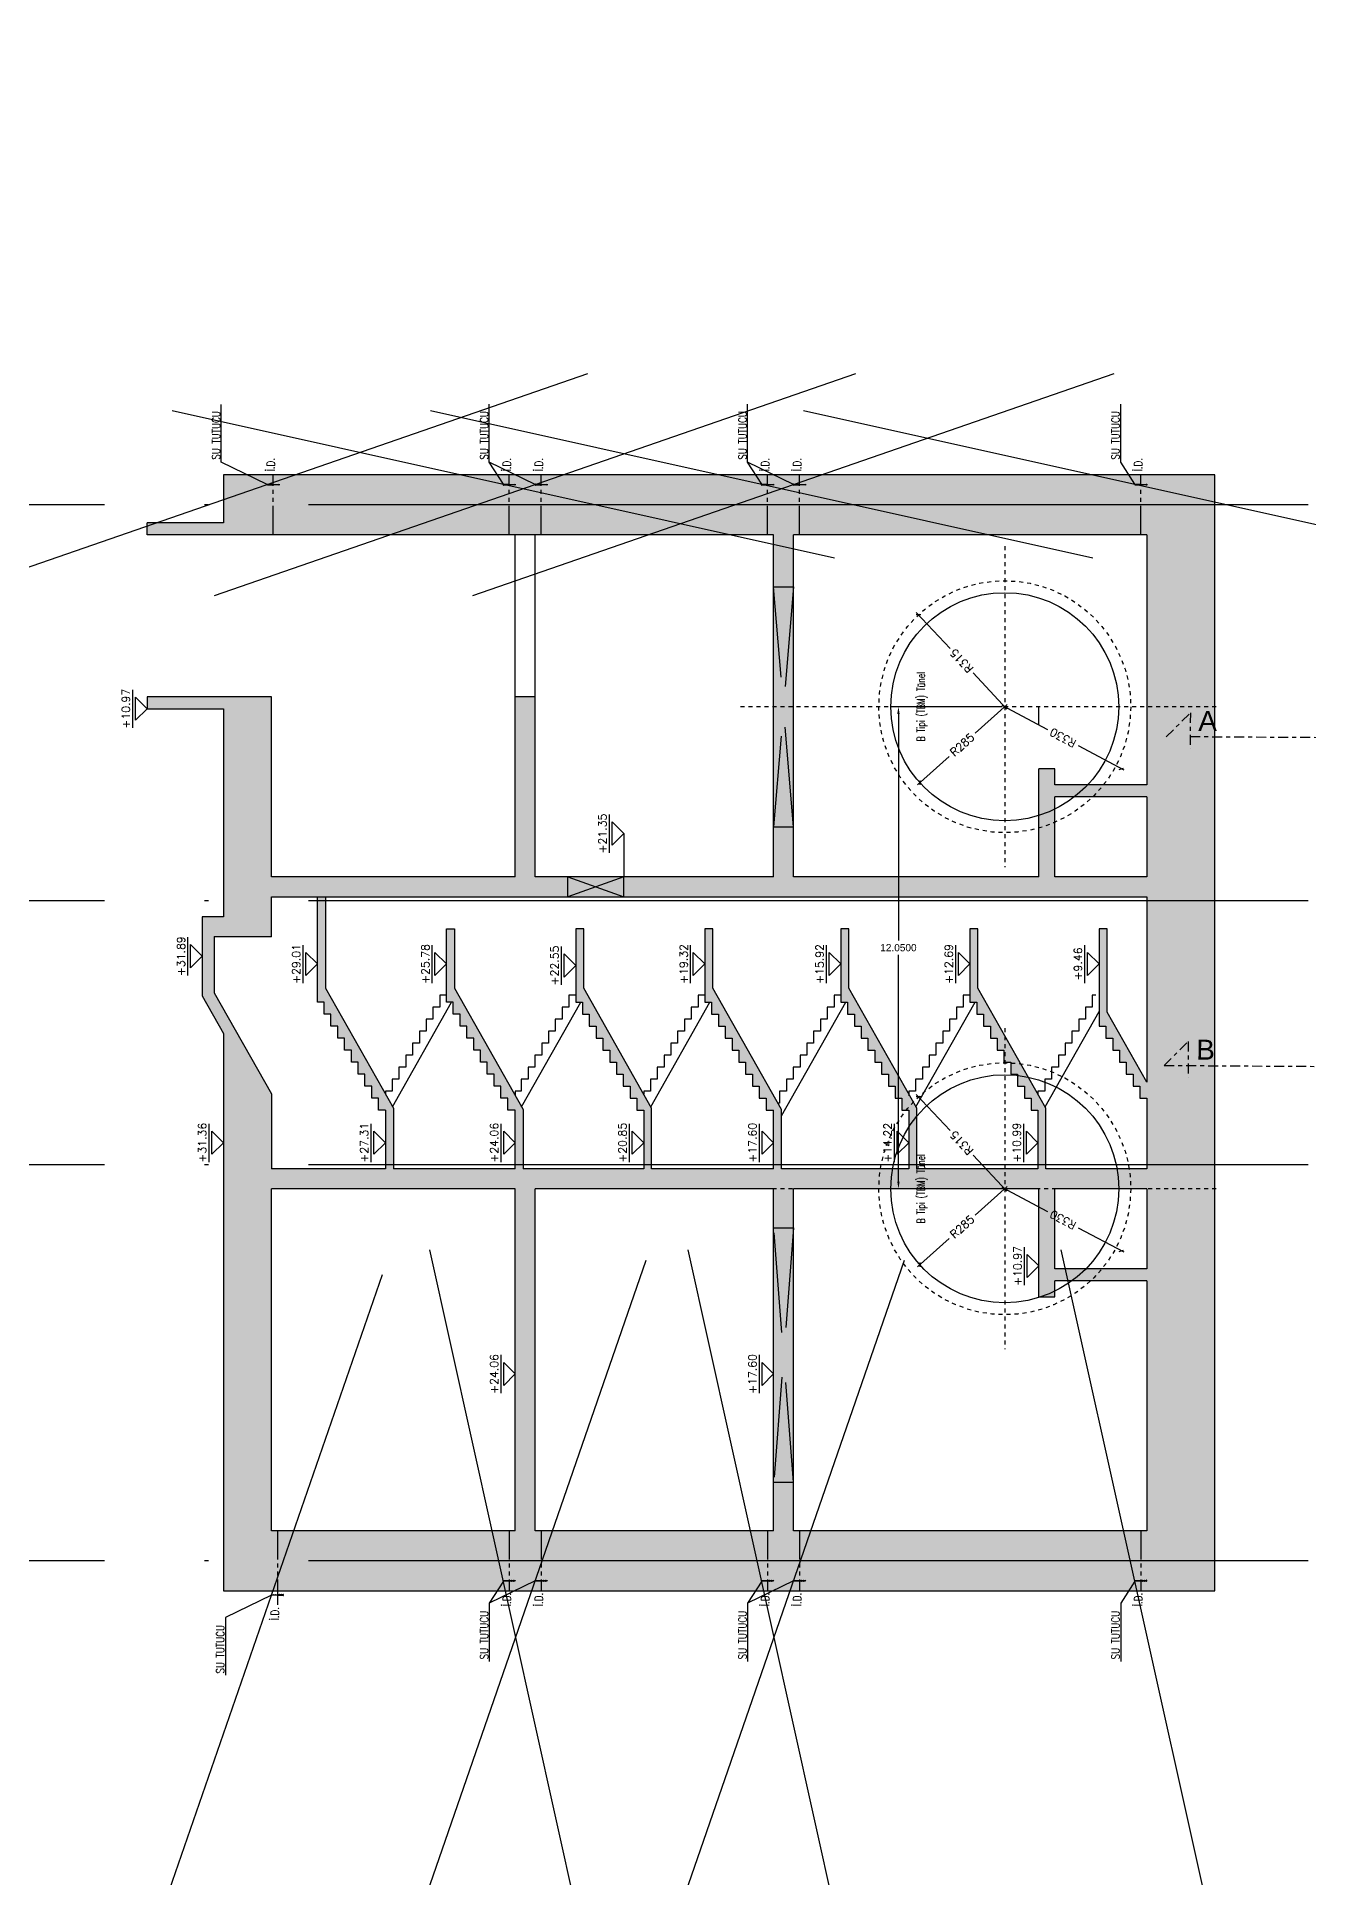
# Model space of a CAD drawing. Header units: millimetres. Extents: x 400392 to 401186, y 4543812 to 4544115.
# Drawn here: x 400628.17 to 400659.96, y 4544001.19 to 4544047.19 of the extents above; entities that cross this region are included whole.
import ezdxf
from ezdxf.enums import TextEntityAlignment as Align

# ---------------------------------------------------------------- set-up
doc = ezdxf.new("R2010")
doc.units = ezdxf.units.MM
for name, pattern in [('ACAD_ISO05W100', [33, 24, -3, 0, -3, 0, -3]), ('AKS', [3, 2.5, -0.25, 0, -0.25]), ('CENTER', [2, 1.25, -0.25, 0.25, -0.25]), ('CIZGI', [0.4, 0.25, -0.15]), ('CONTINU', [0]), ('HIDDEN', [0.375, 0.25, -0.125])]:
    doc.linetypes.add(name, pattern=pattern)
for name, color, linetype in [('aks prota', 2, 'AKS'), ('görünüş prota', 4, 'Continuous'), ('iderzi_PROTA', 3, 'Continuous'), ('inşaat derzi prota', 11, 'Continuous'), ('kesik prota', 2, 'CIZGI'), ('kesit prota', 1, 'Continuous'), ('kesit tarama prota', 252, 'Continuous'), ('kot prota', 4, 'Continuous'), ('lkolon prota', 4, 'Continuous'), ('merdiven prota', 2, 'Continuous'), ('not prota', 2, 'Continuous'), ('not yazısı prota', 6, 'Continuous'), ('not çizgisi prota', 4, 'Continuous'), ('PRT-CST-rc_level', 6, 'Continuous'), ('PRT-CST-rc_levermark', 4, 'Continuous'), ('skesit prota', 7, 'Continuous'), ('st_s_su tutucu', 2, 'Continuous'), ('st_s_ölçü', 4, 'Continuous'), ('tkesit prota', 7, 'Continuous')]:
    doc.layers.add(name, color=color, linetype=linetype)
doc.styles.add('Arial', font='Arial.ttf')
doc.styles.add('OLCU', font='romanstw.shx')
doc.styles.get("Standard").update_dxf_attribs({"font": 'Arial.ttf'})
doc.styles.add('TEXT250', font='romanstw.shx', dxfattribs={"width": 0.8, "height": 25})
doc.styles.add('TSIMPLEX', font='romanstw.shx')
doc.dimstyles.new('1-100', dxfattribs={"dimscale": 0.5, "dimtxt": 2, "dimasz": 7.5, "dimexe": 3, "dimexo": 5, "dimgap": 5, "dimtad": 3, "dimdec": 1, "dimlfac": 2, "dimzin": 9, "dimdsep": 46, "dimtxsty": 'Standard', "dimblk": 'OBLIQUE', "dimcen": 0.09, "dimclrd": 3, "dimclre": 3, "dimclrt": 1, "dimadec": 3, "dimazin": 0, "dimtfac": 1, "dimtdec": 1, "dimtofl": 0, "dimtmove": 0, "dimatfit": 3, "dimfxl": 4, "dimtolj": 1, "dimtzin": 0, "dimarcsym": 0})
doc.dimstyles.new('1-50', dxfattribs={"dimtxt": 10, "dimasz": 4, "dimexe": 4, "dimexo": 8, "dimgap": 4, "dimtad": 1, "dimdec": 1, "dimrnd": 0.05, "dimzin": 9, "dimdsep": 46, "dimtxsty": 'OLCU', "dimblk1": 'OBLIQUE', "dimblk2": 'OBLIQUE', "dimsah": 1, "dimcen": 2, "dimdle": 4, "dimclrd": 4, "dimclre": 4, "dimclrt": 3, "dimadec": 1, "dimazin": 0, "dimtfac": 1, "dimtdec": 1, "dimtix": 1, "dimtmove": 2, "dimatfit": 3, "dimldrblk": 'OBLIQUE', "dimfxl": 1, "dimtvp": 1, "dimtolj": 1, "dimtzin": 1, "dimarcsym": 0})
doc.dimstyles.get("Standard").update_dxf_attribs({"dimtxt": 0.18, "dimasz": 0.18, "dimexe": 0.18, "dimexo": 0.0625, "dimgap": 0.09, "dimtad": 0, "dimtih": 1, "dimtoh": 1, "dimdec": 4, "dimzin": 0, "dimdsep": 46, "dimtxsty": 'Standard', "dimcen": 0.09, "dimadec": 0, "dimazin": 0, "dimtfac": 1, "dimtdec": 4, "dimtofl": 0, "dimtmove": 0, "dimatfit": 3, "dimfxl": 1, "dimtolj": 1, "dimtzin": 0, "dimarcsym": 0})

# ---------------------------------------------------------------- blocks, each defined once
blk = doc.blocks.new('_Oblique')
at = {"layer": 'st_s_ölçü', "lineweight": -2}
blk.add_line((-0.5, -0.5), (0.5, 0.5), dxfattribs=at)
blk = doc.blocks.new('KOTK5')
at = {"layer": 'PRT-CST-rc_levermark'}
blk.add_line((217, 160), (-213, 160), dxfattribs=at)
blk.add_lwpolyline([(130, 130), (-130, 130), (0, 0)], close=True, dxfattribs=at)
at = {"layer": 'PRT-CST-rc_level', "style": 'OLCU'}
blk.add_attdef('000.00', text='', height=90, dxfattribs=at).set_placement((0, 193), align=Align.CENTER)
blk = doc.blocks.new('*D49')
at = {"layer": 'Defpoints', "color": 0, "transparency": 16777216}
for p in [(-455.8, 109.6), (-265.8, -102.9)]:
    blk.add_point(p, dxfattribs=at)
at = {"layer": 'st_s_ölçü', "color": 4, "lineweight": -2, "transparency": 16777216}
for p, q in [((-461.1, 115.6), (-389.9, 36)), ((-260.5, -108.8), (-331.6, -29.2))]:
    blk.add_line(p, q, dxfattribs=at)
at = {"layer": 'st_s_ölçü', "color": 4, "lineweight": -2, "transparency": 16777216, "xscale": 8, "yscale": 8, "zscale": 8, "rotation": 131.8058995973175}
blk.add_blockref('_Oblique', (-455.8, 109.6), dxfattribs=at)
at = {"layer": 'st_s_ölçü', "color": 3, "transparency": 16777216, "insert": (-360.8, 3.4), "char_height": 20, "attachment_point": 5, "rotation": 311.8059, "style": 'OLCU'}
blk.add_mtext('\\A1;R285', dxfattribs=at)
blk = doc.blocks.new('*D50')
at = {"layer": 'Defpoints', "color": 0, "transparency": 16777216}
for p in [(-36.3, 113), (-265.8, -102.9)]:
    blk.add_point(p, dxfattribs=at)
at = {"layer": 'st_s_ölçü', "color": 4, "lineweight": -2, "transparency": 16777216}
for p, q in [((-30.5, 118.4), (-120.6, 33.7)), ((-271.6, -108.3), (-181.5, -23.6))]:
    blk.add_line(p, q, dxfattribs=at)
at = {"layer": 'st_s_ölçü', "color": 4, "lineweight": -2, "transparency": 16777216, "xscale": 8, "yscale": 8, "zscale": 8, "rotation": 43.24583088137385}
blk.add_blockref('_Oblique', (-36.3, 113), dxfattribs=at)
at = {"layer": 'st_s_ölçü', "color": 3, "transparency": 16777216, "insert": (-151.1, 5.1), "char_height": 20, "attachment_point": 5, "rotation": 43.2458, "style": 'OLCU'}
blk.add_mtext('\\A1;R315', dxfattribs=at)
blk = doc.blocks.new('*D51')
at = {"layer": 'Defpoints', "color": 0, "transparency": 16777216}
for p in [(-265.8, -102.9), (-421, -394.1)]:
    blk.add_point(p, dxfattribs=at)
at = {"layer": 'lkolon prota', "color": 4, "lineweight": -2, "transparency": 16777216}
for p, q in [((-262, -95.8), (-322.9, -209.9)), ((-424.8, -401.1), (-364, -287))]:
    blk.add_line(p, q, dxfattribs=at)
at = {"layer": 'lkolon prota', "color": 4, "lineweight": -2, "transparency": 16777216, "xscale": 8, "yscale": 8, "zscale": 8, "rotation": 241.9351701811658}
blk.add_blockref('_Oblique', (-421, -394.1), dxfattribs=at)
at = {"layer": 'lkolon prota', "color": 3, "transparency": 16777216, "insert": (-343.4, -248.5), "char_height": 20, "attachment_point": 5, "rotation": 61.9352, "style": 'OLCU'}
blk.add_mtext('\\A1;R330', dxfattribs=at)
blk = doc.blocks.new('D')
at = {"layer": 'st_s_su tutucu', "linetype": 'CONTINU', "ltscale": 0.2}
for p, q in [((-39987.8, 52508.2), (-39992.6, 52508.2)), ((-39992.6, 52508.2), (-39992.6, 52507.4)), ((-39992.6, 52507.4), (-39990.6, 52506.1)), ((-39992.6, 52449), (-39990.6, 52450.3)), ((-39992.6, 52448.2), (-39992.6, 52449)), ((-39987.8, 52448.2), (-39992.6, 52448.2)), ((-39990.6, 52478.7), (-39991.9, 52478.7)), ((-39991.9, 52478.7), (-39991.9, 52477.7)), ((-39991.9, 52477.7), (-39990.6, 52477.7)), ((-39990.6, 52498.5), (-39991.5, 52498.5)), ((-39991.5, 52498.5), (-39991.5, 52497.9)), ((-39991.5, 52497.9), (-39990.6, 52497.9)), ((-39990.6, 52488.5), (-39991.5, 52488.5)), ((-39991.5, 52488.5), (-39991.5, 52487.9)), ((-39991.5, 52487.9), (-39990.6, 52487.9)), ((-39991.5, 52467.9), (-39991.5, 52468.5)), ((-39991.5, 52468.5), (-39990.6, 52468.5)), ((-39990.6, 52467.9), (-39991.5, 52467.9)), ((-39991.5, 52457.9), (-39991.5, 52458.5)), ((-39991.5, 52458.5), (-39990.6, 52458.5)), ((-39990.6, 52457.9), (-39991.5, 52457.9)), ((-39990.6, 52506.1), (-39990.6, 52498.5)), ((-39990.6, 52497.9), (-39990.6, 52488.5)), ((-39990.6, 52487.9), (-39990.6, 52478.7)), ((-39990.6, 52468.5), (-39990.6, 52477.7)), ((-39990.6, 52458.5), (-39990.6, 52467.9)), ((-39990.6, 52450.3), (-39990.6, 52457.9)), ((-39989.8, 52506.1), (-39987.8, 52507.4)), ((-39989.8, 52498.5), (-39989.8, 52506.1)), ((-39988.9, 52498.5), (-39989.8, 52498.5)), ((-39989.8, 52488.5), (-39989.8, 52497.9)), ((-39989.8, 52497.9), (-39988.9, 52497.9)), ((-39988.9, 52488.5), (-39989.8, 52488.5)), ((-39989.8, 52478.7), (-39989.8, 52487.9)), ((-39989.8, 52487.9), (-39988.9, 52487.9)), ((-39988.5, 52478.7), (-39989.8, 52478.7)), ((-39989.8, 52477.7), (-39988.5, 52477.7)), ((-39989.8, 52477.7), (-39989.8, 52468.5)), ((-39989.8, 52468.5), (-39988.9, 52468.5)), ((-39988.9, 52467.9), (-39989.8, 52467.9)), ((-39989.8, 52467.9), (-39989.8, 52458.5)), ((-39989.8, 52458.5), (-39988.9, 52458.5)), ((-39988.9, 52457.9), (-39989.8, 52457.9)), ((-39989.8, 52457.9), (-39989.8, 52450.3)), ((-39989.8, 52450.3), (-39987.8, 52449)), ((-39988.9, 52497.9), (-39988.9, 52498.5)), ((-39988.9, 52487.9), (-39988.9, 52488.5)), ((-39988.9, 52468.5), (-39988.9, 52467.9)), ((-39988.9, 52458.5), (-39988.9, 52457.9)), ((-39988.5, 52477.7), (-39988.5, 52478.7)), ((-39987.8, 52507.4), (-39987.8, 52508.2)), ((-39987.8, 52449), (-39987.8, 52448.2))]:
    blk.add_line(p, q, dxfattribs=at)
blk = doc.blocks.new('*D100')
at = {"color": 0, "lineweight": -2, "transparency": 16777216}
for p, q in [((400652.312, 4544030.448), (400649.536, 4544030.448)), ((400649.716, 4544030.268), (400649.716, 4544024.605)), ((400649.716, 4544018.578), (400649.716, 4544024.241)), ((400652.312, 4544018.398), (400649.536, 4544018.398))]:
    blk.add_line(p, q, dxfattribs=at)
at = {"color": 0, "transparency": 16777216}
for points in [[(400649.686, 4544030.268), (400649.746, 4544030.268), (400649.716, 4544030.448)], [(400649.686, 4544018.578), (400649.746, 4544018.578), (400649.716, 4544018.398)]]:
    blk.add_solid(points, dxfattribs=at)
at = {"layer": 'Defpoints', "color": 0, "transparency": 16777216}
for p in [(400652.375, 4544030.448), (400649.716, 4544018.398), (400652.375, 4544018.398)]:
    blk.add_point(p, dxfattribs=at)
at = {"color": 0, "transparency": 16777216, "insert": (400649.716, 4544024.423), "char_height": 0.18, "attachment_point": 5}
blk.add_mtext('\\A1;12.0500', dxfattribs=at)
blk = doc.blocks.new('A$C127942D9')
at = {"layer": 'aks prota', "ltscale": 2}
blk.add_line((-265.793, -631.684), (-265.793, 559.681), dxfattribs=at)
at = {"layer": 'aks prota'}
blk.add_line((135.187, -102.854), (-666.774, -102.854), dxfattribs=at)
at = {"layer": 'görünüş prota', "color": 6, "linetype": 'CIZGI', "ltscale": 2}
blk.add_circle((-265.793, -102.854), 315, dxfattribs=at)
at = {"layer": 'görünüş prota', "color": 6}
blk.add_circle((-265.793, -102.854), 285, dxfattribs=at)
at = {"layer": 'not prota', "style": 'TEXT250', "width": 0.7}
blk.add_text('B Tipi (TBM) Tünel', height=20, dxfattribs=at).set_placement((-265.793, 106.819), align=Align.MIDDLE_CENTER)
at = {"layer": 'lkolon prota'}
dim = blk.add_radius_dim(center=(-265.793, -102.854), mpoint=(-421.048, -394.051), dimstyle='1-100', dxfattribs=at)
dim.commit()
dim.dimension.update_dxf_attribs({"geometry": '*D51', "text_midpoint": (-343.421, -248.453), "dimtype": 132})
at = {"layer": 'st_s_ölçü'}
for mpoint, picture, middle in [((-455.777, 109.587), '*D49', (-360.785, 3.366)), ((-36.341, 112.962), '*D50', (-151.067, 5.054))]:
    dim = blk.add_radius_dim(center=(-265.793, -102.854), mpoint=mpoint, dimstyle='1-100', dxfattribs=at)
    dim.commit()
    dim.dimension.update_dxf_attribs({"geometry": picture, "text_midpoint": middle, "dimtype": 132})

msp = doc.modelspace()

# ---------------------------------------------------------------- hatches: boundary and pattern name
at = {"layer": 'kesit tarama prota'}
h = msp.add_hatch(color=256, dxfattribs=at)
h.dxf.hatch_style = 1
h.paths.add_polyline_path([(400657.62484, 4544036.24799), (400632.83484, 4544036.24799), (400632.83484, 4544035.04799), (400630.92484, 4544035.04799), (400630.92484, 4544034.74799), (400646.59484, 4544034.74799), (400646.59484, 4544026.19799), (400640.63484, 4544026.19799), (400640.63484, 4544030.69799), (400640.13484, 4544030.69799), (400640.13484, 4544026.19799), (400634.03484, 4544026.19799), (400634.03484, 4544030.69799), (400630.92484, 4544030.69799), (400630.92484, 4544030.39799), (400632.83484, 4544030.39799), (400632.83484, 4544025.19799), (400632.30484, 4544025.19799), (400632.30484, 4544023.21607), (400632.83484, 4544022.28077), (400632.83484, 4544008.34799), (400657.62484, 4544008.34799)])
h.paths.add_polyline_path([(400655.92484, 4544021.06366), (400654.93484, 4544022.81072), (400654.93484, 4544024.89799), (400654.73484, 4544024.89799), (400654.73484, 4544022.45799), (400654.90484, 4544022.45799), (400654.90484, 4544022.15799), (400655.07484, 4544022.15799), (400655.07484, 4544021.85799), (400655.24484, 4544021.85799), (400655.24484, 4544021.55799), (400655.41484, 4544021.55799), (400655.41484, 4544021.25799), (400655.58484, 4544021.25799), (400655.58484, 4544020.95799), (400655.75484, 4544020.95799), (400655.75484, 4544020.65799), (400655.92484, 4544020.65799), (400655.92484, 4544018.89799), (400653.40484, 4544018.89799), (400653.40484, 4544020.41072), (400651.70484, 4544023.41072), (400651.70484, 4544024.89799), (400651.50484, 4544024.89799), (400651.50484, 4544023.05799), (400651.67484, 4544023.05799), (400651.67484, 4544022.75799), (400651.84484, 4544022.75799), (400651.84484, 4544022.45799), (400652.01484, 4544022.45799), (400652.01484, 4544022.15799), (400652.18484, 4544022.15799), (400652.18484, 4544021.85799), (400652.35484, 4544021.85799), (400652.35484, 4544021.55799), (400652.52484, 4544021.55799), (400652.52484, 4544021.25799), (400652.69484, 4544021.25799), (400652.69484, 4544020.95799), (400652.86484, 4544020.95799), (400652.86484, 4544020.65799), (400653.03484, 4544020.65799), (400653.03484, 4544020.35799), (400653.20484, 4544020.35799), (400653.20484, 4544018.89799), (400650.17484, 4544018.89799), (400650.17484, 4544020.41072), (400648.47484, 4544023.41072), (400648.47484, 4544024.89799), (400648.27484, 4544024.89799), (400648.27484, 4544023.05799), (400648.44484, 4544023.05799), (400648.44484, 4544022.75799), (400648.61484, 4544022.75799), (400648.61484, 4544022.45799), (400648.78484, 4544022.45799), (400648.78484, 4544022.15799), (400648.95484, 4544022.15799), (400648.95484, 4544021.85799), (400649.12484, 4544021.85799), (400649.12484, 4544021.55799), (400649.29484, 4544021.55799), (400649.29484, 4544021.25799), (400649.46484, 4544021.25799), (400649.46484, 4544020.95799), (400649.63484, 4544020.95799), (400649.63484, 4544020.65799), (400649.80484, 4544020.65799), (400649.80484, 4544020.35799), (400649.97484, 4544020.35799), (400649.97484, 4544018.89799), (400646.79484, 4544018.89799), (400646.79484, 4544020.37543), (400645.07484, 4544023.41072), (400645.07484, 4544024.89799), (400644.87484, 4544024.89799), (400644.87484, 4544023.05799), (400645.04484, 4544023.05799), (400645.04484, 4544022.75799), (400645.21484, 4544022.75799), (400645.21484, 4544022.45799), (400645.38484, 4544022.45799), (400645.38484, 4544022.15799), (400645.55484, 4544022.15799), (400645.55484, 4544021.85799), (400645.72484, 4544021.85799), (400645.72484, 4544021.55799), (400645.89484, 4544021.55799), (400645.89484, 4544021.25799), (400646.06484, 4544021.25799), (400646.06484, 4544020.95799), (400646.23484, 4544020.95799), (400646.23484, 4544020.65799), (400646.40484, 4544020.65799), (400646.40484, 4544020.35799), (400646.59484, 4544020.35799), (400646.59484, 4544018.89799), (400643.54484, 4544018.89799), (400643.54484, 4544020.41072), (400641.84484, 4544023.41072), (400641.84484, 4544024.89799), (400641.64484, 4544024.89799), (400641.64484, 4544023.05799), (400641.81484, 4544023.05799), (400641.81484, 4544022.75799), (400641.98484, 4544022.75799), (400641.98484, 4544022.45799), (400642.15484, 4544022.45799), (400642.15484, 4544022.15799), (400642.32484, 4544022.15799), (400642.32484, 4544021.85799), (400642.49484, 4544021.85799), (400642.49484, 4544021.55799), (400642.66484, 4544021.55799), (400642.66484, 4544021.25799), (400642.83484, 4544021.25799), (400642.83484, 4544020.95799), (400643.00484, 4544020.95799), (400643.00484, 4544020.65799), (400643.17484, 4544020.65799), (400643.17484, 4544020.35799), (400643.34484, 4544020.35799), (400643.34484, 4544018.89799), (400640.33484, 4544018.89799), (400640.33484, 4544020.37543), (400638.61484, 4544023.41072), (400638.61484, 4544024.89799), (400638.41484, 4544024.89799), (400638.41484, 4544023.05799), (400638.58484, 4544023.05799), (400638.58484, 4544022.75799), (400638.75484, 4544022.75799), (400638.75484, 4544022.45799), (400638.92484, 4544022.45799), (400638.92484, 4544022.15799), (400639.09484, 4544022.15799), (400639.09484, 4544021.85799), (400639.26484, 4544021.85799), (400639.26484, 4544021.55799), (400639.43484, 4544021.55799), (400639.43484, 4544021.25799), (400639.60484, 4544021.25799), (400639.60484, 4544020.95799), (400639.77484, 4544020.95799), (400639.77484, 4544020.65799), (400639.94484, 4544020.65799), (400639.94484, 4544020.35799), (400640.13484, 4544020.35799), (400640.13484, 4544018.89799), (400637.08484, 4544018.89799), (400637.08484, 4544020.41072), (400635.38484, 4544023.41072), (400635.38484, 4544025.69799), (400635.18484, 4544025.69799), (400635.18484, 4544023.05799), (400635.35484, 4544023.05799), (400635.35484, 4544022.75799), (400635.52484, 4544022.75799), (400635.52484, 4544022.45799), (400635.69484, 4544022.45799), (400635.69484, 4544022.15799), (400635.86484, 4544022.15799), (400635.86484, 4544021.85799), (400636.03484, 4544021.85799), (400636.03484, 4544021.55799), (400636.20484, 4544021.55799), (400636.20484, 4544021.25799), (400636.37484, 4544021.25799), (400636.37484, 4544020.95799), (400636.54484, 4544020.95799), (400636.54484, 4544020.65799), (400636.71484, 4544020.65799), (400636.71484, 4544020.35799), (400636.88484, 4544020.35799), (400636.88484, 4544018.89799), (400634.03484, 4544018.89799), (400634.03484, 4544020.77163), (400632.60484, 4544023.29516), (400632.60484, 4544024.69799), (400634.03484, 4544024.69799), (400634.03484, 4544025.69799), (400655.92484, 4544025.69799)], flags=16)
h.paths.add_polyline_path([(400655.92484, 4544026.19799), (400653.62484, 4544026.19799), (400653.62484, 4544028.19799), (400655.92484, 4544028.19799)], flags=16)
h.paths.add_polyline_path([(400655.92484, 4544028.49799), (400653.62484, 4544028.49799), (400653.62484, 4544028.89799), (400653.22484, 4544028.89799), (400653.22484, 4544026.19799), (400647.09484, 4544026.19799), (400647.09484, 4544034.74799), (400655.92484, 4544034.74799)], flags=16)
h.paths.add_polyline_path([(400655.92484, 4544018.39799), (400655.92484, 4544016.39799), (400653.62484, 4544016.39799), (400653.62484, 4544018.39799)], flags=16)
h.paths.add_polyline_path([(400653.22484, 4544018.39799), (400653.22484, 4544015.69799), (400653.62484, 4544015.69799), (400653.62484, 4544016.09799), (400655.92484, 4544016.09799), (400655.92484, 4544009.84799), (400647.09484, 4544009.84799), (400647.09484, 4544018.39799)], flags=16)
h.paths.add_polyline_path([(400646.59484, 4544018.39799), (400646.59484, 4544009.84799), (400640.63484, 4544009.84799), (400640.63484, 4544018.39799)], flags=16)
h.paths.add_polyline_path([(400640.13484, 4544018.39799), (400640.13484, 4544009.84799), (400634.03484, 4544009.84799), (400634.03484, 4544018.39799)], flags=16)
h = msp.add_hatch(color=256, dxfattribs=at)
h.dxf.hatch_style = 1
h.paths.add_polyline_path([(400657.01721, 4544030.29364), (400656.41343, 4544029.69745), (400657.01341, 4544029.69365)])
h = msp.add_hatch(color=256, dxfattribs=at)
h.dxf.hatch_style = 1
h.paths.add_polyline_path([(400656.96518, 4544022.0773), (400656.36139, 4544021.48111), (400656.96138, 4544021.47731)])

# ---------------------------------------------------------------- linework, layer by layer
at = {"layer": 'aks prota', "ltscale": 10}
for p, q in [((400659.96366, 4544035.49799), (400626.73316, 4544035.49799)), ((400659.96366, 4544025.59803), (400626.73316, 4544025.59803)), ((400659.96366, 4544018.99803), (400626.73316, 4544018.99803)), ((400659.96366, 4544009.09803), (400626.73316, 4544009.09803))]:
    msp.add_line(p, q, dxfattribs=at)
at = {"layer": 'görünüş prota'}
for points in [[(400640.13484, 4544030.69799), (400640.13484, 4544034.74799)], [(400640.63484, 4544030.69013), (400640.63484, 4544034.74799)], [(400638.41484, 4544023.23799), (400638.24484, 4544023.23799), (400638.24484, 4544022.93799), (400638.07484, 4544022.93799), (400638.07484, 4544022.63799), (400637.90484, 4544022.63799), (400637.90484, 4544022.33799), (400637.73484, 4544022.33799), (400637.73484, 4544022.03799), (400637.56484, 4544022.03799), (400637.56484, 4544021.73799), (400637.39484, 4544021.73799), (400637.39484, 4544021.43799), (400637.22484, 4544021.43799), (400637.22484, 4544021.13799), (400637.05484, 4544021.13799), (400637.05484, 4544020.83799), (400636.88484, 4544020.83799), (400636.88484, 4544020.76366)], [(400641.64484, 4544023.23799), (400641.47484, 4544023.23799), (400641.47484, 4544022.93799), (400641.30484, 4544022.93799), (400641.30484, 4544022.63799), (400641.13484, 4544022.63799), (400641.13484, 4544022.33799), (400640.96484, 4544022.33799), (400640.96484, 4544022.03799), (400640.79484, 4544022.03799), (400640.79484, 4544021.73799), (400640.62484, 4544021.73799), (400640.62484, 4544021.43799), (400640.45484, 4544021.43799), (400640.45484, 4544021.13799), (400640.28484, 4544021.13799), (400640.28484, 4544020.83799), (400640.13484, 4544020.83799), (400640.13484, 4544020.72837)], [(400644.87484, 4544023.23799), (400644.70484, 4544023.23799), (400644.70484, 4544022.93799), (400644.53484, 4544022.93799), (400644.53484, 4544022.63799), (400644.36484, 4544022.63799), (400644.36484, 4544022.33799), (400644.19484, 4544022.33799), (400644.19484, 4544022.03799), (400644.02484, 4544022.03799), (400644.02484, 4544021.73799), (400643.85484, 4544021.73799), (400643.85484, 4544021.43799), (400643.68484, 4544021.43799), (400643.68484, 4544021.13799), (400643.51484, 4544021.13799), (400643.51484, 4544020.83799), (400643.34484, 4544020.83799), (400643.34484, 4544020.76366)], [(400648.27484, 4544023.23799), (400648.10484, 4544023.23799), (400648.10484, 4544022.93799), (400647.93484, 4544022.93799), (400647.93484, 4544022.63799), (400647.76484, 4544022.63799), (400647.76484, 4544022.33799), (400647.59484, 4544022.33799), (400647.59484, 4544022.03799), (400647.42484, 4544022.03799), (400647.42484, 4544021.73799), (400647.25484, 4544021.73799), (400647.25484, 4544021.43799), (400647.08484, 4544021.43799), (400647.08484, 4544021.13799), (400646.91484, 4544021.13799), (400646.91484, 4544020.83799), (400646.74484, 4544020.83799), (400646.74484, 4544020.53799), (400646.70272, 4544020.53799)], [(400651.50484, 4544023.23799), (400651.33484, 4544023.23799), (400651.33484, 4544022.93799), (400651.16484, 4544022.93799), (400651.16484, 4544022.63799), (400650.99484, 4544022.63799), (400650.99484, 4544022.33799), (400650.82484, 4544022.33799), (400650.82484, 4544022.03799), (400650.65484, 4544022.03799), (400650.65484, 4544021.73799), (400650.48484, 4544021.73799), (400650.48484, 4544021.43799), (400650.31484, 4544021.43799), (400650.31484, 4544021.13799), (400650.14484, 4544021.13799), (400650.14484, 4544020.83799), (400649.97484, 4544020.83799), (400649.97484, 4544020.72044)], [(400654.65484, 4544023.23799), (400654.56484, 4544023.23799), (400654.56484, 4544022.93799), (400654.39484, 4544022.93799), (400654.39484, 4544022.63799), (400654.22484, 4544022.63799), (400654.22484, 4544022.33799), (400654.05484, 4544022.33799), (400654.05484, 4544022.03799), (400653.88484, 4544022.03799), (400653.88484, 4544021.73799), (400653.71484, 4544021.73799), (400653.71484, 4544021.43799), (400653.54484, 4544021.43799), (400653.54484, 4544021.13799), (400653.37484, 4544021.13799), (400653.37484, 4544020.83799), (400653.20484, 4544020.83799), (400653.20484, 4544020.76366)], [(400637.06372, 4544020.44799), (400638.54272, 4544023.05799)], [(400640.29372, 4544020.44799), (400641.77272, 4544023.05799)], [(400643.52372, 4544020.44799), (400645.00272, 4544023.05799)], [(400646.79484, 4544020.22056), (400648.40272, 4544023.05799)], [(400650.15372, 4544020.44799), (400651.63272, 4544023.05799)], [(400653.38372, 4544020.44799), (400654.73484, 4544022.83232)]]:
    msp.add_lwpolyline(points, dxfattribs=at)
at = {"layer": 'iderzi_PROTA'}
msp.add_line((400653.22484, 4544029.99481), (400653.22484, 4544030.44799), dxfattribs=at)
at = {"layer": 'inşaat derzi prota', "linetype": 'ACAD_ISO05W100', "ltscale": 0.03}
for points in [[(400634.07927, 4544034.74799), (400634.07927, 4544036.24799)], [(400639.98484, 4544034.74799), (400639.98484, 4544036.24799)], [(400640.78484, 4544034.74799), (400640.78484, 4544036.24799)], [(400646.44484, 4544034.74799), (400646.44484, 4544036.24799)], [(400647.24484, 4544034.74799), (400647.24484, 4544036.24799)], [(400655.77484, 4544034.74799), (400655.77484, 4544036.24799)], [(400634.18484, 4544009.84799), (400634.18484, 4544007.99389)], [(400639.98484, 4544009.84799), (400639.98484, 4544008.34799)], [(400640.78484, 4544009.84799), (400640.78484, 4544008.34799)], [(400646.44484, 4544009.84799), (400646.44484, 4544008.34799)], [(400647.24484, 4544009.84799), (400647.24484, 4544008.34799)], [(400655.77484, 4544009.84799), (400655.77484, 4544008.34799)]]:
    msp.add_lwpolyline(points, dxfattribs=at)
at = {"layer": 'kesik prota', "ltscale": 10}
msp.add_lwpolyline([(400641.44484, 4544025.69799), (400641.44484, 4544026.19799), (400642.84484, 4544025.69799), (400642.84484, 4544026.19799), (400641.44484, 4544025.69799)], dxfattribs=at)
at = {"layer": 'kesit prota', "color": 1}
for p, q in [((400630.92484, 4544034.74799), (400630.92484, 4544035.04799)), ((400646.59484, 4544034.74799), (400630.92484, 4544034.74799)), ((400646.59484, 4544026.19799), (400646.59484, 4544034.74799)), ((400655.92484, 4544034.74799), (400647.09484, 4544034.74799)), ((400647.09484, 4544026.19799), (400647.09484, 4544034.74799)), ((400655.92484, 4544034.74799), (400655.92484, 4544028.49799)), ((400640.13484, 4544026.19799), (400640.13484, 4544030.69799)), ((400640.63484, 4544030.69799), (400640.13484, 4544030.69799)), ((400640.63484, 4544026.19799), (400640.63484, 4544030.69799)), ((400653.22484, 4544026.19799), (400653.22484, 4544028.89799)), ((400653.62484, 4544028.89799), (400653.22484, 4544028.89799)), ((400653.62484, 4544028.49799), (400653.62484, 4544028.89799)), ((400655.92484, 4544028.49799), (400653.62484, 4544028.49799)), ((400653.62484, 4544026.19799), (400653.62484, 4544028.19799)), ((400655.92484, 4544028.19799), (400653.62484, 4544028.19799)), ((400655.92484, 4544028.19799), (400655.92484, 4544026.19799)), ((400646.59484, 4544026.19799), (400640.63484, 4544026.19799)), ((400653.22484, 4544026.19799), (400647.09484, 4544026.19799)), ((400655.92484, 4544026.19799), (400653.62484, 4544026.19799)), ((400634.03484, 4544024.69799), (400634.03484, 4544025.69799)), ((400640.13484, 4544018.89799), (400640.13484, 4544020.35799)), ((400646.59484, 4544018.89799), (400646.59484, 4544020.35799)), ((400636.88484, 4544018.89799), (400634.03484, 4544018.89799)), ((400640.13484, 4544018.89799), (400637.08484, 4544018.89799)), ((400643.34484, 4544018.89799), (400640.33484, 4544018.89799)), ((400646.59484, 4544018.89799), (400643.54484, 4544018.89799)), ((400649.97484, 4544018.89799), (400646.79484, 4544018.89799)), ((400653.20484, 4544018.89799), (400650.17484, 4544018.89799)), ((400640.13484, 4544018.39799), (400634.03484, 4544018.39799)), ((400634.03484, 4544009.84799), (400634.03484, 4544018.39799)), ((400640.13484, 4544009.84799), (400640.13484, 4544018.39799)), ((400646.59484, 4544018.39799), (400640.63484, 4544018.39799)), ((400640.63484, 4544009.84799), (400640.63484, 4544018.39799)), ((400646.59484, 4544009.84799), (400646.59484, 4544018.39799)), ((400653.22484, 4544018.39799), (400647.09484, 4544018.39799)), ((400647.09484, 4544009.84799), (400647.09484, 4544018.39799)), ((400653.22484, 4544015.69799), (400653.22484, 4544018.39799)), ((400655.92484, 4544018.39799), (400653.62484, 4544018.39799)), ((400653.62484, 4544016.39799), (400653.62484, 4544018.39799)), ((400655.92484, 4544018.39799), (400655.92484, 4544016.39799)), ((400655.92484, 4544016.39799), (400653.62484, 4544016.39799)), ((400653.62484, 4544015.69799), (400653.62484, 4544016.09799)), ((400655.92484, 4544016.09799), (400653.62484, 4544016.09799)), ((400655.92484, 4544016.09799), (400655.92484, 4544009.84799)), ((400653.22484, 4544015.69799), (400653.62484, 4544015.69799)), ((400640.13484, 4544009.84799), (400634.03484, 4544009.84799)), ((400646.59484, 4544009.84799), (400640.63484, 4544009.84799)), ((400655.92484, 4544009.84799), (400647.09484, 4544009.84799))]:
    msp.add_line(p, q, dxfattribs=at)
for points in [[(400640.13484, 4544026.19799), (400634.03484, 4544026.19799), (400634.03484, 4544030.69799), (400630.92484, 4544030.69799), (400630.92484, 4544030.39799), (400632.83484, 4544030.39799), (400632.83484, 4544025.19799), (400632.30484, 4544025.19799), (400632.30484, 4544023.21607), (400632.83484, 4544022.28077), (400632.83484, 4544008.34799), (400657.62484, 4544008.34799), (400657.62484, 4544036.24799), (400632.83484, 4544036.24799), (400632.83484, 4544035.04799), (400630.92484, 4544035.04799)], [(400634.03484, 4544025.69799), (400655.92484, 4544025.69799), (400655.92484, 4544021.06366), (400654.93484, 4544022.81072), (400654.93484, 4544024.89799), (400654.73484, 4544024.89799), (400654.73484, 4544022.45799), (400654.90484, 4544022.45799), (400654.90484, 4544022.15799), (400655.07484, 4544022.15799), (400655.07484, 4544021.85799), (400655.24484, 4544021.85799), (400655.24484, 4544021.55799), (400655.41484, 4544021.55799), (400655.41484, 4544021.25799), (400655.58484, 4544021.25799), (400655.58484, 4544020.95799), (400655.75484, 4544020.95799), (400655.75484, 4544020.65799), (400655.92484, 4544020.65799), (400655.92484, 4544018.89799), (400653.40484, 4544018.89799)], [(400636.88484, 4544020.35799), (400636.71484, 4544020.35799), (400636.71484, 4544020.65799), (400636.54484, 4544020.65799), (400636.54484, 4544020.95799), (400636.37484, 4544020.95799), (400636.37484, 4544021.25799), (400636.20484, 4544021.25799), (400636.20484, 4544021.55799), (400636.03484, 4544021.55799), (400636.03484, 4544021.85799), (400635.86484, 4544021.85799), (400635.86484, 4544022.15799), (400635.69484, 4544022.15799), (400635.69484, 4544022.45799), (400635.52484, 4544022.45799), (400635.52484, 4544022.75799), (400635.35484, 4544022.75799), (400635.35484, 4544023.05799), (400635.18484, 4544023.05799), (400635.18484, 4544025.69799), (400635.38484, 4544025.69799), (400635.38484, 4544023.41072), (400637.08484, 4544020.41072), (400637.08484, 4544018.89799)], [(400632.60484, 4544024.70419), (400632.60484, 4544023.29516), (400634.03484, 4544020.77163), (400634.03484, 4544018.89799)], [(400634.03484, 4544024.69799), (400632.60484, 4544024.69799)], [(400640.13484, 4544020.35799), (400639.94484, 4544020.35799), (400639.94484, 4544020.65799), (400639.77484, 4544020.65799), (400639.77484, 4544020.95799), (400639.60484, 4544020.95799), (400639.60484, 4544021.25799), (400639.43484, 4544021.25799), (400639.43484, 4544021.55799), (400639.26484, 4544021.55799), (400639.26484, 4544021.85799), (400639.09484, 4544021.85799), (400639.09484, 4544022.15799), (400638.92484, 4544022.15799), (400638.92484, 4544022.45799), (400638.75484, 4544022.45799), (400638.75484, 4544022.75799), (400638.58484, 4544022.75799), (400638.58484, 4544023.05799), (400638.41484, 4544023.05799), (400638.41484, 4544024.89799), (400638.61484, 4544024.89799), (400638.61484, 4544023.41072), (400640.33484, 4544020.37543), (400640.33484, 4544018.89799)], [(400643.54484, 4544018.89799), (400643.54484, 4544020.41072), (400641.84484, 4544023.41072), (400641.84484, 4544024.89799), (400641.64484, 4544024.89799), (400641.64484, 4544023.05799), (400641.81484, 4544023.05799), (400641.81484, 4544022.75799), (400641.98484, 4544022.75799), (400641.98484, 4544022.45799), (400642.15484, 4544022.45799), (400642.15484, 4544022.15799), (400642.32484, 4544022.15799), (400642.32484, 4544021.85799), (400642.49484, 4544021.85799), (400642.49484, 4544021.55799), (400642.66484, 4544021.55799), (400642.66484, 4544021.25799), (400642.83484, 4544021.25799), (400642.83484, 4544020.95799), (400643.00484, 4544020.95799), (400643.00484, 4544020.65799), (400643.17484, 4544020.65799), (400643.17484, 4544020.35799), (400643.34484, 4544020.35799), (400643.34484, 4544018.89799)], [(400646.79484, 4544018.89799), (400646.79484, 4544020.37543), (400645.07484, 4544023.41072), (400645.07484, 4544024.89799), (400644.87484, 4544024.89799), (400644.87484, 4544023.05799), (400645.04484, 4544023.05799), (400645.04484, 4544022.75799), (400645.21484, 4544022.75799), (400645.21484, 4544022.45799), (400645.38484, 4544022.45799), (400645.38484, 4544022.15799), (400645.55484, 4544022.15799), (400645.55484, 4544021.85799), (400645.72484, 4544021.85799), (400645.72484, 4544021.55799), (400645.89484, 4544021.55799), (400645.89484, 4544021.25799), (400646.06484, 4544021.25799), (400646.06484, 4544020.95799), (400646.23484, 4544020.95799), (400646.23484, 4544020.65799), (400646.40484, 4544020.65799), (400646.40484, 4544020.35799), (400646.59484, 4544020.35799)], [(400650.17484, 4544018.89799), (400650.17484, 4544020.41072), (400648.47484, 4544023.41072), (400648.47484, 4544024.89799), (400648.27484, 4544024.89799), (400648.27484, 4544023.05799), (400648.44484, 4544023.05799), (400648.44484, 4544022.75799), (400648.61484, 4544022.75799), (400648.61484, 4544022.45799), (400648.78484, 4544022.45799), (400648.78484, 4544022.15799), (400648.95484, 4544022.15799), (400648.95484, 4544021.85799), (400649.12484, 4544021.85799), (400649.12484, 4544021.55799), (400649.29484, 4544021.55799), (400649.29484, 4544021.25799), (400649.46484, 4544021.25799), (400649.46484, 4544020.95799), (400649.63484, 4544020.95799), (400649.63484, 4544020.65799), (400649.80484, 4544020.65799), (400649.80484, 4544020.35799), (400649.97484, 4544020.35799), (400649.97484, 4544018.89799)], [(400653.40484, 4544018.89799), (400653.40484, 4544020.41072), (400651.70484, 4544023.41072), (400651.70484, 4544024.89799), (400651.50484, 4544024.89799), (400651.50484, 4544023.05799), (400651.67484, 4544023.05799), (400651.67484, 4544022.75799), (400651.84484, 4544022.75799), (400651.84484, 4544022.45799), (400652.01484, 4544022.45799), (400652.01484, 4544022.15799), (400652.18484, 4544022.15799), (400652.18484, 4544021.85799), (400652.35484, 4544021.85799), (400652.35484, 4544021.55799), (400652.52484, 4544021.55799), (400652.52484, 4544021.25799), (400652.69484, 4544021.25799), (400652.69484, 4544020.95799), (400652.86484, 4544020.95799), (400652.86484, 4544020.65799), (400653.03484, 4544020.65799), (400653.03484, 4544020.35799), (400653.20484, 4544020.35799), (400653.20484, 4544018.89799)], [(400636.88484, 4544020.35799), (400636.88484, 4544018.89799)]]:
    msp.add_lwpolyline(points, dxfattribs=at)
at = {"layer": 'kot prota', "linetype": 'CONTINU', "ltscale": 0.1}
msp.add_lwpolyline([(400642.84484, 4544027.2775), (400642.84484, 4544026.19799)], dxfattribs=at)
at = {"layer": 'merdiven prota', "linetype": 'HIDDEN', "ltscale": 10}
for points in [[(400646.59484, 4544033.44799), (400647.09484, 4544033.44799), (400646.59484, 4544027.44799), (400647.09484, 4544027.44799), (400646.59484, 4544033.44799)], [(400646.59484, 4544017.42237), (400647.09484, 4544017.42237), (400646.59484, 4544011.06245), (400647.09484, 4544011.06245), (400646.59484, 4544017.42237)]]:
    msp.add_lwpolyline(points, dxfattribs=at)
at = {"layer": 'skesit prota', "linetype": 'CENTER', "ltscale": 0.2}
for p, q in [((400656.41343, 4544029.69745), (400657.01721, 4544030.29364)), ((400657.01721, 4544030.29364), (400657.01151, 4544029.39365)), ((400704.01321, 4544029.39597), (400657.01341, 4544029.69365)), ((400656.36139, 4544021.48111), (400656.96518, 4544022.0773)), ((400656.96518, 4544022.0773), (400656.95948, 4544021.17731)), ((400656.36139, 4544021.48111), (400823.13878, 4544020.42481))]:
    msp.add_line(p, q, dxfattribs=at)

# ---------------------------------------------------------------- block references
at = {"layer": 'aks prota', "ltscale": 10, "xscale": 0.01, "yscale": 0.01, "zscale": 0.01, "rotation": 89.99999999999999}
for p in [(400651.3463, 4544033.10592), (400651.3463, 4544021.05592)]:
    msp.add_blockref('A$C127942D9', p, dxfattribs=at)
at = {"layer": 'kot prota', "linetype": 'CONTINU', "ltscale": 0.1}
ref = msp.add_blockref('KOTK5', (400630.92484, 4544030.39799), dxfattribs=dict(at, xscale=-0.002222222222222222, yscale=0.002222222222222222, zscale=0.002222222222222222, rotation=89.9999999999036))
ref.add_attrib('000.00', '+10.97', dxfattribs={"layer": 'PRT-CST-rc_level', "height": 0.2, "rotation": 90, "style": 'OLCU'}).set_placement((400630.49564, 4544030.39799), align=Align.CENTER)
ref = msp.add_blockref('KOTK5', (400642.84484, 4544027.2775), dxfattribs=dict(at, xscale=-0.002222222222222222, yscale=0.002222222222222222, zscale=0.002222222222222222, rotation=89.9999999999036))
ref.add_attrib('000.00', '+21.35', dxfattribs={"layer": 'PRT-CST-rc_level', "height": 0.2, "rotation": 90, "style": 'OLCU'}).set_placement((400642.41564, 4544027.2775), align=Align.CENTER)
ref = msp.add_blockref('KOTK5', (400632.30484, 4544024.21104), dxfattribs=dict(at, xscale=-0.002222222222222222, yscale=0.002222222222222222, zscale=0.002222222222222222, rotation=89.9999999999036))
ref.add_attrib('000.00', '+31.89', dxfattribs={"layer": 'PRT-CST-rc_level', "height": 0.2, "rotation": 90, "style": 'OLCU'}).set_placement((400631.87564, 4544024.21104), align=Align.CENTER)
ref = msp.add_blockref('KOTK5', (400635.18484, 4544024.01669), dxfattribs=dict(at, xscale=-0.002222222222222222, yscale=0.002222222222222222, zscale=0.002222222222222222, rotation=89.9999999999036))
ref.add_attrib('000.00', '+29.01', dxfattribs={"layer": 'PRT-CST-rc_level', "height": 0.2, "rotation": 90, "style": 'OLCU'}).set_placement((400634.75564, 4544024.01669), align=Align.CENTER)
ref = msp.add_blockref('KOTK5', (400638.41484, 4544024.01669), dxfattribs=dict(at, xscale=-0.002222222222222222, yscale=0.002222222222222222, zscale=0.002222222222222222, rotation=89.9999999999036))
ref.add_attrib('000.00', '+25.78', dxfattribs={"layer": 'PRT-CST-rc_level', "height": 0.2, "rotation": 90, "style": 'OLCU'}).set_placement((400637.98564, 4544024.01669), align=Align.CENTER)
ref = msp.add_blockref('KOTK5', (400641.64484, 4544023.97799), dxfattribs=dict(at, xscale=-0.002222222222222222, yscale=0.002222222222222222, zscale=0.002222222222222222, rotation=89.9999999999036))
ref.add_attrib('000.00', '+22.55', dxfattribs={"layer": 'PRT-CST-rc_level', "height": 0.2, "rotation": 90, "style": 'OLCU'}).set_placement((400641.21564, 4544023.97799), align=Align.CENTER)
ref = msp.add_blockref('KOTK5', (400644.87484, 4544024.01669), dxfattribs=dict(at, xscale=-0.002222222222222222, yscale=0.002222222222222222, zscale=0.002222222222222222, rotation=89.9999999999036))
ref.add_attrib('000.00', '+19.32', dxfattribs={"layer": 'PRT-CST-rc_level', "height": 0.2, "rotation": 90, "style": 'OLCU'}).set_placement((400644.44564, 4544024.01669), align=Align.CENTER)
ref = msp.add_blockref('KOTK5', (400648.27484, 4544024.01669), dxfattribs=dict(at, xscale=-0.002222222222222222, yscale=0.002222222222222222, zscale=0.002222222222222222, rotation=89.9999999999036))
ref.add_attrib('000.00', '+15.92', dxfattribs={"layer": 'PRT-CST-rc_level', "height": 0.2, "rotation": 90, "style": 'OLCU'}).set_placement((400647.84564, 4544024.01669), align=Align.CENTER)
ref = msp.add_blockref('KOTK5', (400651.50484, 4544024.01669), dxfattribs=dict(at, xscale=-0.002222222222222222, yscale=0.002222222222222222, zscale=0.002222222222222222, rotation=89.9999999999036))
ref.add_attrib('000.00', '+12.69', dxfattribs={"layer": 'PRT-CST-rc_level', "height": 0.2, "rotation": 90, "style": 'OLCU'}).set_placement((400651.07564, 4544024.01669), align=Align.CENTER)
ref = msp.add_blockref('KOTK5', (400654.73484, 4544024.01669), dxfattribs=dict(at, xscale=-0.002222222222222222, yscale=0.002222222222222222, zscale=0.002222222222222222, rotation=89.9999999999036))
ref.add_attrib('000.00', '+9.46', dxfattribs={"layer": 'PRT-CST-rc_level', "height": 0.2, "rotation": 90, "style": 'OLCU'}).set_placement((400654.30564, 4544024.01669), align=Align.CENTER)
ref = msp.add_blockref('KOTK5', (400632.83484, 4544019.54771), dxfattribs=dict(at, xscale=-0.002222222222222222, yscale=0.002222222222222222, zscale=0.002222222222222222, rotation=89.9999999999036))
ref.add_attrib('000.00', '+31.36', dxfattribs={"layer": 'PRT-CST-rc_level', "height": 0.2, "rotation": 90, "style": 'OLCU'}).set_placement((400632.40564, 4544019.54771), align=Align.CENTER)
ref = msp.add_blockref('KOTK5', (400636.88484, 4544019.54771), dxfattribs=dict(at, xscale=-0.002222222222222222, yscale=0.002222222222222222, zscale=0.002222222222222222, rotation=89.9999999999036))
ref.add_attrib('000.00', '+27.31', dxfattribs={"layer": 'PRT-CST-rc_level', "height": 0.2, "rotation": 90, "style": 'OLCU'}).set_placement((400636.45564, 4544019.54771), align=Align.CENTER)
ref = msp.add_blockref('KOTK5', (400640.13484, 4544019.54771), dxfattribs=dict(at, xscale=-0.002222222222222222, yscale=0.002222222222222222, zscale=0.002222222222222222, rotation=89.9999999999036))
ref.add_attrib('000.00', '+24.06', dxfattribs={"layer": 'PRT-CST-rc_level', "height": 0.2, "rotation": 90, "style": 'OLCU'}).set_placement((400639.70564, 4544019.54771), align=Align.CENTER)
ref = msp.add_blockref('KOTK5', (400643.34484, 4544019.54771), dxfattribs=dict(at, xscale=-0.002222222222222222, yscale=0.002222222222222222, zscale=0.002222222222222222, rotation=89.9999999999036))
ref.add_attrib('000.00', '+20.85', dxfattribs={"layer": 'PRT-CST-rc_level', "height": 0.2, "rotation": 90, "style": 'OLCU'}).set_placement((400642.91564, 4544019.54771), align=Align.CENTER)
ref = msp.add_blockref('KOTK5', (400646.59484, 4544019.54771), dxfattribs=dict(at, xscale=-0.002222222222222222, yscale=0.002222222222222222, zscale=0.002222222222222222, rotation=89.9999999999036))
ref.add_attrib('000.00', '+17.60', dxfattribs={"layer": 'PRT-CST-rc_level', "height": 0.2, "rotation": 90, "style": 'OLCU'}).set_placement((400646.16564, 4544019.54771), align=Align.CENTER)
ref = msp.add_blockref('KOTK5', (400649.97484, 4544019.54771), dxfattribs=dict(at, xscale=-0.002222222222222222, yscale=0.002222222222222222, zscale=0.002222222222222222, rotation=89.9999999999036))
ref.add_attrib('000.00', '+14.22', dxfattribs={"layer": 'PRT-CST-rc_level', "height": 0.2, "rotation": 90, "style": 'OLCU'}).set_placement((400649.54564, 4544019.54771), align=Align.CENTER)
ref = msp.add_blockref('KOTK5', (400653.20484, 4544019.54771), dxfattribs=dict(at, xscale=-0.002222222222222222, yscale=0.002222222222222222, zscale=0.002222222222222222, rotation=89.9999999999036))
ref.add_attrib('000.00', '+10.99', dxfattribs={"layer": 'PRT-CST-rc_level', "height": 0.2, "rotation": 90, "style": 'OLCU'}).set_placement((400652.77564, 4544019.54771), align=Align.CENTER)
ref = msp.add_blockref('KOTK5', (400653.22484, 4544016.46752), dxfattribs=dict(at, xscale=-0.002222222222222222, yscale=0.002222222222222222, zscale=0.002222222222222222, rotation=89.9999999999036))
ref.add_attrib('000.00', '+10.97', dxfattribs={"layer": 'PRT-CST-rc_level', "height": 0.2, "rotation": 90, "style": 'OLCU'}).set_placement((400652.79564, 4544016.46752), align=Align.CENTER)
ref = msp.add_blockref('KOTK5', (400640.13484, 4544013.76835), dxfattribs=dict(at, xscale=-0.002222222222222222, yscale=0.002222222222222222, zscale=0.002222222222222222, rotation=89.9999999999036))
ref.add_attrib('000.00', '+24.06', dxfattribs={"layer": 'PRT-CST-rc_level', "height": 0.2, "rotation": 90, "style": 'OLCU'}).set_placement((400639.70564, 4544013.76835), align=Align.CENTER)
ref = msp.add_blockref('KOTK5', (400646.59484, 4544013.76835), dxfattribs=dict(at, xscale=-0.002222222222222222, yscale=0.002222222222222222, zscale=0.002222222222222222, rotation=89.9999999999036))
ref.add_attrib('000.00', '+17.60', dxfattribs={"layer": 'PRT-CST-rc_level', "height": 0.2, "rotation": 90, "style": 'OLCU'}).set_placement((400646.16564, 4544013.76835), align=Align.CENTER)
at = {"layer": 'st_s_ölçü', "yscale": 0.004999999999999998, "zscale": 0.004999999999999998}
for p, xscale, rotation in [((400371.68832, 4544235.94915), -0.004999999999999998, 270), ((400377.59389, 4544235.94915), -0.004999999999999998, 270), ((400378.39389, 4544235.94915), -0.004999999999999998, 270), ((400384.05389, 4544235.94915), -0.004999999999999998, 270), ((400384.85389, 4544235.94915), -0.004999999999999998, 270), ((400393.38389, 4544235.94915), -0.004999999999999998, 270), ((400377.59389, 4543808.64684), 0.004999999999999998, 269.9999999999999), ((400378.39389, 4543808.64684), 0.004999999999999998, 269.9999999999999), ((400384.05389, 4543808.64684), 0.004999999999999998, 269.9999999999999), ((400384.85389, 4543808.64684), 0.004999999999999998, 269.9999999999999), ((400393.38389, 4543808.64684), 0.004999999999999998, 269.9999999999999), ((400371.79389, 4543808.29274), 0.004999999999999998, 269.9999999999999)]:
    msp.add_blockref('D', p, dxfattribs=dict(at, xscale=xscale, rotation=rotation))

# ---------------------------------------------------------------- texts
at = {"layer": 'not yazısı prota', "ltscale": 0.05, "style": 'TSIMPLEX', "width": 0.8}
for s, p in [('SU TUTUCU', (400632.75161, 4544036.62317)), ('SU TUTUCU', (400639.45717, 4544036.62317)), ('SU TUTUCU', (400645.91717, 4544036.62317)), ('SU TUTUCU', (400655.24717, 4544036.62317)), ('İ.D.', (400634.11789, 4544036.33055)), ('İ.D.', (400640.02345, 4544036.33055)), ('İ.D.', (400640.82345, 4544036.33055)), ('İ.D.', (400646.48345, 4544036.33055)), ('İ.D.', (400647.28345, 4544036.33055)), ('İ.D.', (400655.81345, 4544036.33055)), ('İ.D.', (400640.02345, 4544007.96067)), ('İ.D.', (400640.82345, 4544007.96067)), ('İ.D.', (400646.48345, 4544007.96067)), ('İ.D.', (400647.28345, 4544007.96067)), ('İ.D.', (400655.81345, 4544007.96067)), ('İ.D.', (400634.22345, 4544007.60657)), ('SU TUTUCU', (400639.45717, 4544006.63187)), ('SU TUTUCU', (400645.91717, 4544006.63187)), ('SU TUTUCU', (400655.24717, 4544006.63187)), ('SU TUTUCU', (400632.85717, 4544006.27776))]:
    msp.add_text(s, height=0.2, rotation=90, dxfattribs=at).set_placement(p)
at = {"layer": 'tkesit prota', "style": 'Arial'}
for s, p in [('A', (400657.21436, 4544029.84238)), ('B', (400657.16232, 4544021.62604))]:
    msp.add_text(s, height=0.5, rotation=359.637118, dxfattribs=at).set_placement(p)

# ---------------------------------------------------------------- dimensions: what is measured, and where the dimension line sits
dim = msp.add_aligned_dim(p1=(400652.37484, 4544030.44799), p2=(400652.37484, 4544018.39799), distance=-2.6591, dimstyle='Standard')
dim.commit()
dim.dimension.update_dxf_attribs({"geometry": '*D100', "text_midpoint": (400649.71573, 4544024.42299)})

# ---------------------------------------------------------------- leaders
at = {"layer": 'not çizgisi prota'}
for points in [[(400639.83582, 4544036.01067), (400639.4849, 4544036.56215), (400639.4849, 4544038.01253)], [(400646.29582, 4544036.01067), (400645.9449, 4544036.56215), (400645.9449, 4544038.01253)], [(400655.62582, 4544036.01067), (400655.2749, 4544036.56215), (400655.2749, 4544038.01253)], [(400633.92909, 4544036.00358), (400632.77934, 4544036.56215), (400632.77934, 4544038.00053)], [(400640.63465, 4544036.00358), (400639.4849, 4544036.56215), (400639.4849, 4544038.00053)], [(400647.09465, 4544036.00358), (400645.9449, 4544036.56215), (400645.9449, 4544038.00053)], [(400640.63466, 4544008.5924), (400639.4849, 4544008.03384), (400639.4849, 4544006.59546)], [(400639.83582, 4544008.58531), (400639.4849, 4544008.03384), (400639.4849, 4544006.58346)], [(400647.09466, 4544008.5924), (400645.9449, 4544008.03384), (400645.9449, 4544006.59546)], [(400646.29582, 4544008.58531), (400645.9449, 4544008.03384), (400645.9449, 4544006.58346)], [(400655.62582, 4544008.58531), (400655.2749, 4544008.03384), (400655.2749, 4544006.58346)], [(400634.03466, 4544008.2383), (400632.8849, 4544007.67974), (400632.8849, 4544006.24135)], [(400666.62514, 4543995.66962), (400666.06658, 4543996.81938), (400664.62819, 4543996.81938)]]:
    msp.add_leader(points, dimstyle='1-50', override={"dimasz": 12, "dimgap": 4, "dimtad": 0}, dxfattribs=at)

doc.saveas('drawing.dxf')
